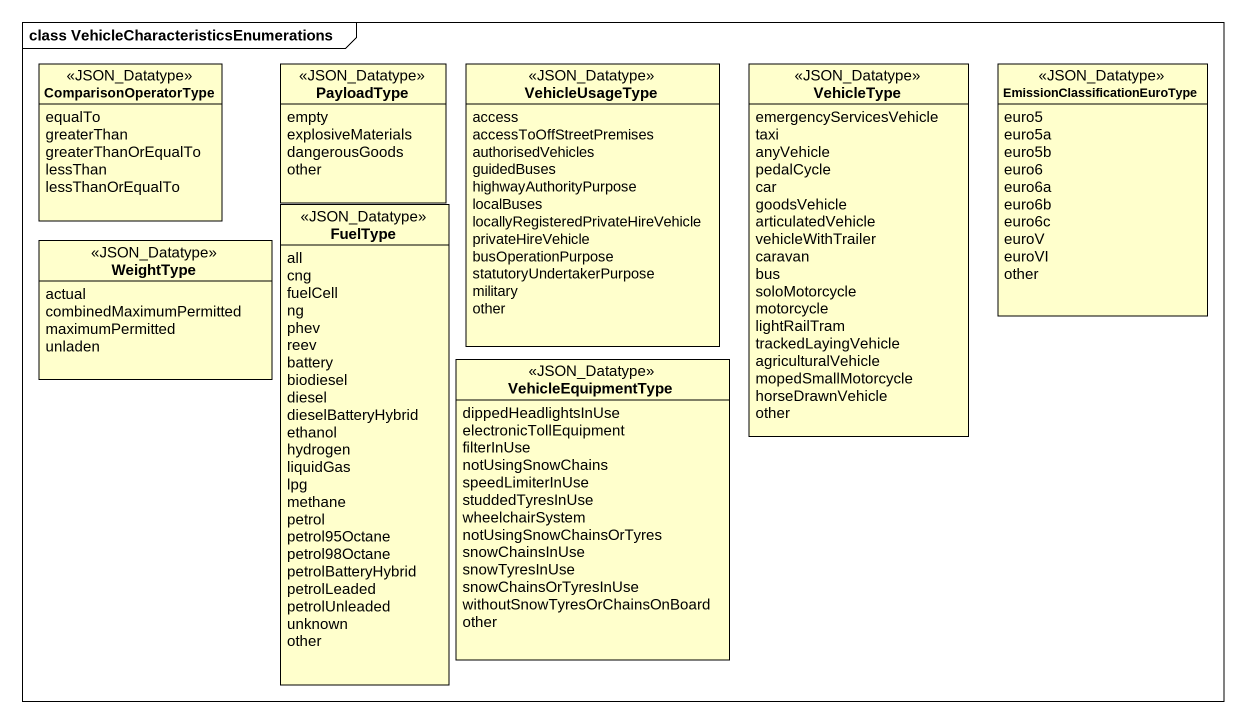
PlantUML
@startuml
mainframe class VehicleCharacteristicsEnumerations
hide circle
hide empty members
enum ComparisonOperatorType <<JSON_Datatype>> {
  equalTo
  greaterThan
  greaterThanOrEqualTo
  lessThan
  lessThanOrEqualTo
}
enum PayloadType <<JSON_Datatype>> {
  empty
  explosiveMaterials
  dangerousGoods
  other
}
enum VehicleUsageType <<JSON_Datatype>> {
  access
  accessToOffStreetPremises
  authorisedVehicles
  guidedBuses
  highwayAuthorityPurpose
  localBuses
  locallyRegisteredPrivateHireVehicle
  privateHireVehicle
  busOperationPurpose
  statutoryUndertakerPurpose
  military
  other
}
enum VehicleType <<JSON_Datatype>> {
  emergencyServicesVehicle
  taxi
  anyVehicle
  pedalCycle
  car
  goodsVehicle
  articulatedVehicle
  vehicleWithTrailer
  caravan
  bus
  soloMotorcycle
  motorcycle
  lightRailTram
  trackedLayingVehicle
  agriculturalVehicle
  mopedSmallMotorcycle
  horseDrawnVehicle
  other
}
enum "EmissionClassificationEuroType" as EmissionClassificationEuroTy <<JSON_Datatype>> {
  euro5
  euro5a
  euro5b
  euro6
  euro6a
  euro6b
  euro6c
  euroV
  euroVI
  other
}
enum WeightType <<JSON_Datatype>> {
  actual
  combinedMaximumPermitted
  maximumPermitted
  unladen
}
enum FuelType <<JSON_Datatype>> {
  all
  cng
  fuelCell
  ng
  phev
  reev
  battery
  biodiesel
  diesel
  dieselBatteryHybrid
  ethanol
  hydrogen
  liquidGas
  lpg
  methane
  petrol
  petrol95Octane
  petrol98Octane
  petrolBatteryHybrid
  petrolLeaded
  petrolUnleaded
  unknown
  other
}
enum VehicleEquipmentType <<JSON_Datatype>> {
  dippedHeadlightsInUse
  electronicTollEquipment
  filterInUse
  notUsingSnowChains
  speedLimiterInUse
  studdedTyresInUse
  wheelchairSystem
  notUsingSnowChainsOrTyres
  snowChainsInUse
  snowTyresInUse
  snowChainsOrTyresInUse
  withoutSnowTyresOrChainsOnBoard
  other
}
@enduml
